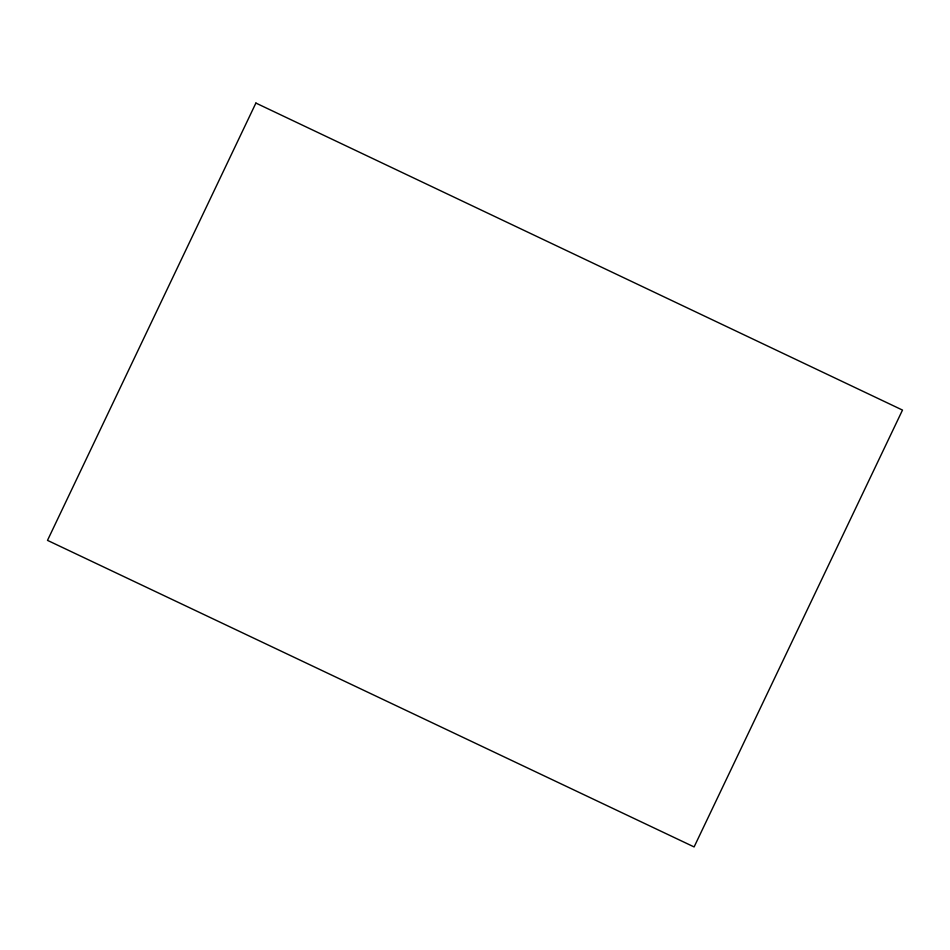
<?xml version="1.0" encoding="UTF-8"?>
<svg xmlns="http://www.w3.org/2000/svg" width="950" height="950" viewBox="0 0 950 950"><rect width="100%" height="100%" fill="white"/><g stroke="black" fill="none" stroke-linecap="round" stroke-linejoin="round"><path stroke-width="1.43" d="M255.894 103.063L47.5 540.372L694.106 846.937L902.5 410.079L255.894 103.063"/></g></svg>
